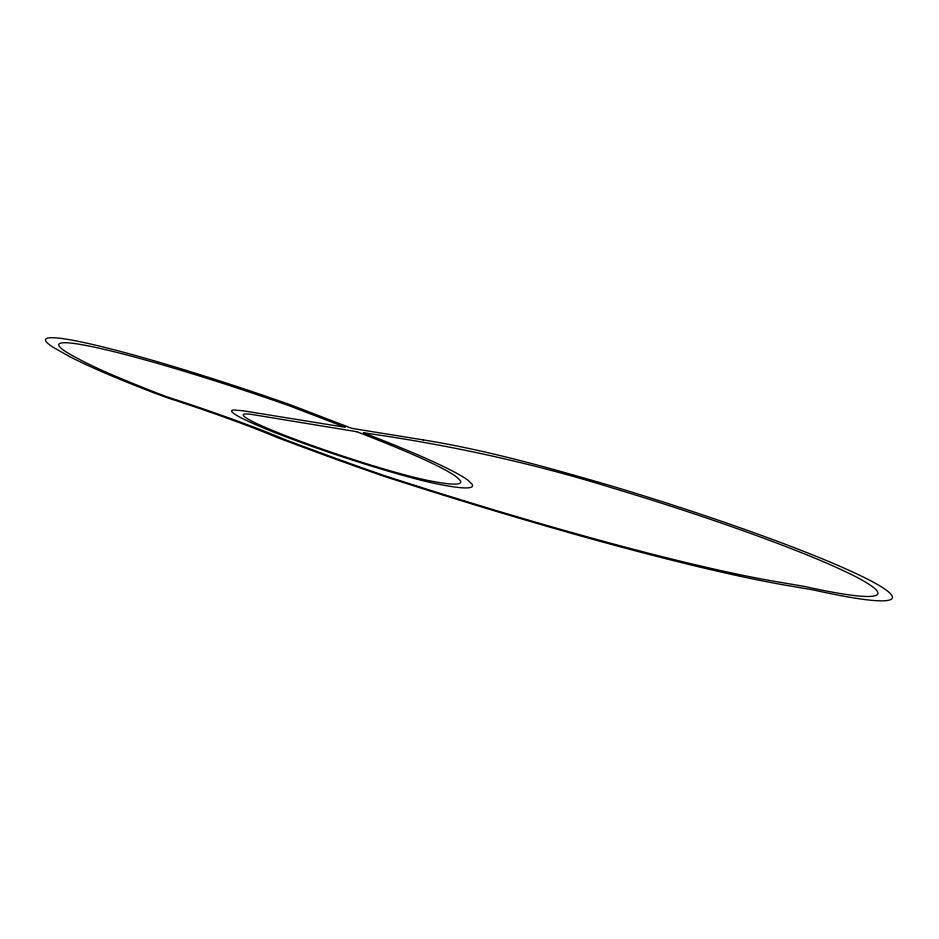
<?xml version="1.0" encoding="UTF-8"?>
<svg xmlns="http://www.w3.org/2000/svg" width="939" height="939" viewBox="0 0 939 939"><rect width="100%" height="100%" fill="white"/><g stroke="black" fill="none" stroke-linecap="round" stroke-linejoin="round"><path stroke-width="1.41" d="M242.919 410.742L233.541 409.991A117.845 8.697 18.4 0 0 302.323 442.903A117.845 8.697 18.4 0 0 437.644 484.031A234.292 17.818 18.6 0 0 472.164 484.336L468.42 480.615A234.292 17.818 18.6 0 0 363.299 432.785C447.645 444.64 531.005 462.681 612.369 487.975A244.222 21.268 17.5 0 1 854.983 576.346A244.222 21.268 17.5 0 1 804.453 586.429L773.443 581.159A526.263 47.22 18.4 0 1 425.625 488.832L385.225 475.932A320.563 25.541 18.1 0 1 315.762 451.037L285.949 440.004A126.718 8.111 18.7 0 0 166.59 396.716L160.815 394.509A209.867 16.163 18.6 0 1 80.566 360.001L75.073 357.043A204.749 15.834 18.7 0 1 101.13 348.662A204.749 15.834 18.7 0 1 289.165 405.73L345.2 427.28L242.919 410.742M423.266 439.898L351.749 428.337L291.595 405.225A217.719 16.855 18.7 0 0 52.877 347.125L69.779 356.679A222.766 17.172 18.6 0 0 155.146 393.312L168.938 398.324A115.955 7.418 18.7 0 1 277.744 437.762L310.856 450.086A333.897 26.632 18.1 0 0 382.76 475.838L386.399 477.047A542.331 48.793 18.4 0 0 783.959 584.927L813.385 589.938A258.882 22.583 17.5 0 0 868.434 579.621A258.882 22.583 17.5 0 0 610.467 485.651C548.752 467.786 486.789 450.098 423.266 439.898M356.691 431.694L253.53 414.745A105.814 7.805 18.4 0 0 294.4 439.053A105.814 7.805 18.4 0 0 428.419 480.557A221.522 16.832 18.6 0 0 460.298 480.557L456.565 476.977A221.522 16.832 18.6 0 0 356.691 431.694"/></g></svg>
